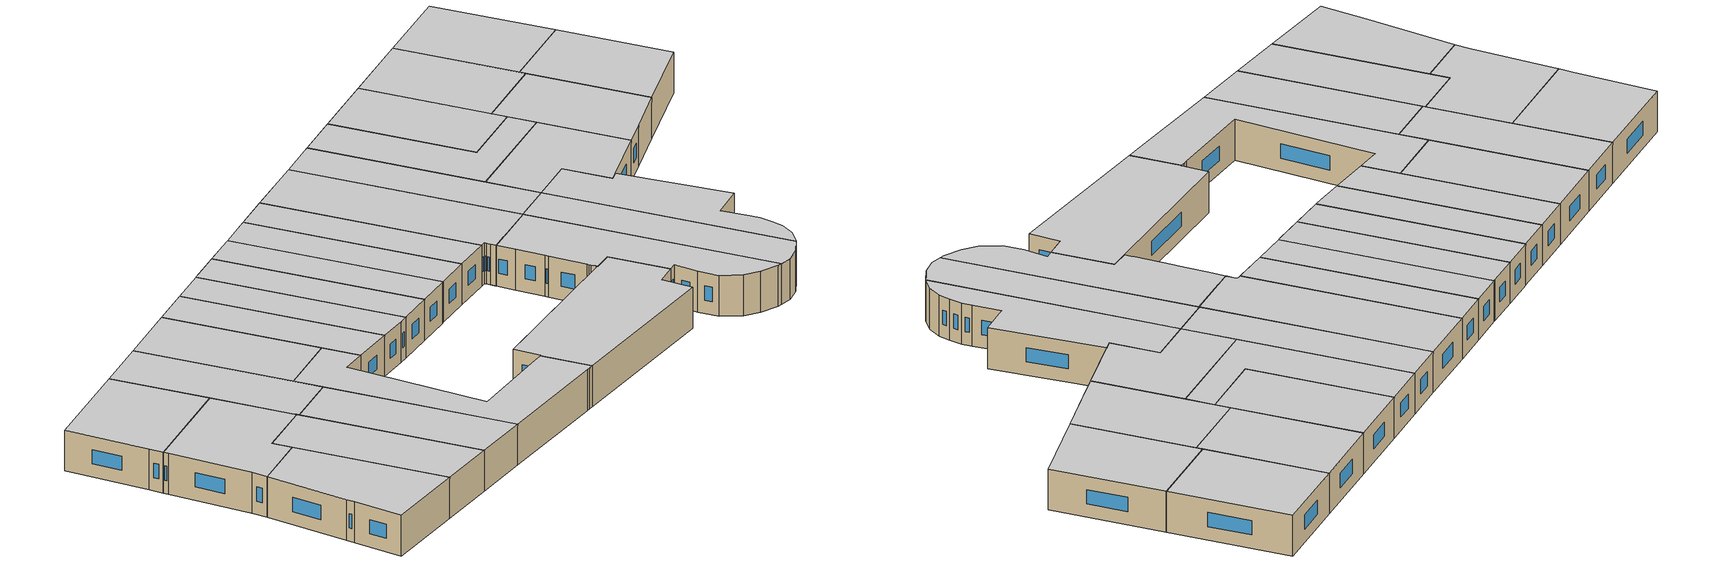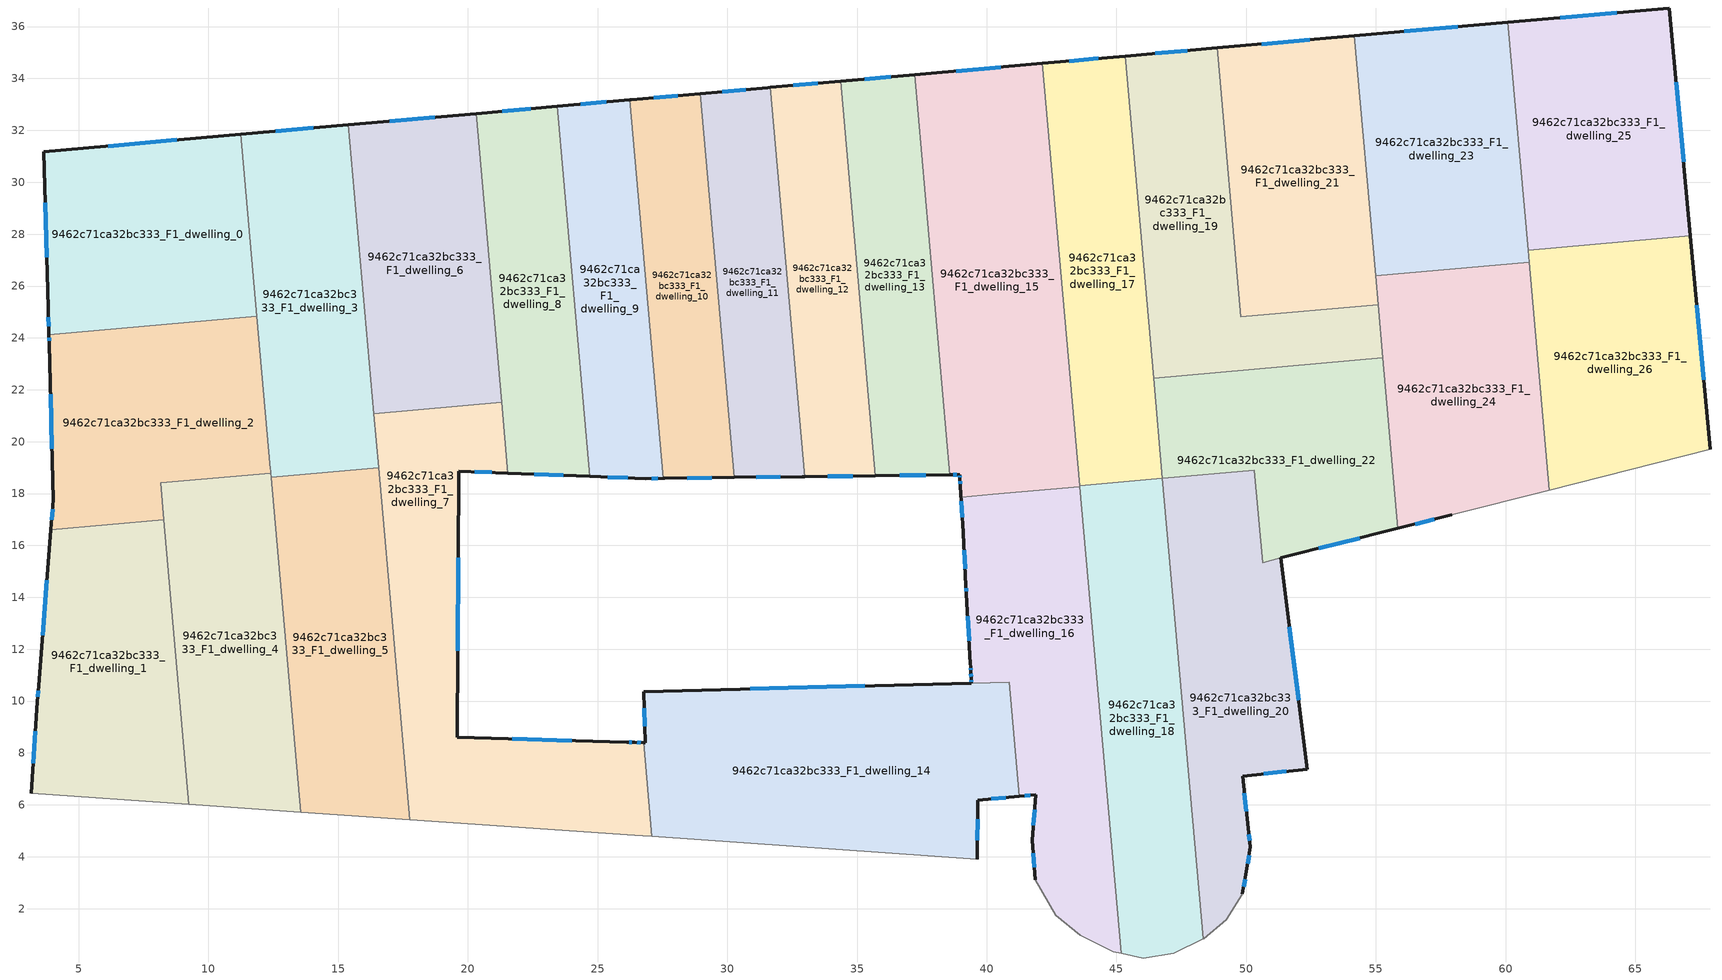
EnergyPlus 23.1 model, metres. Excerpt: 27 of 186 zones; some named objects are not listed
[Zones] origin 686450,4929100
9462c71ca32bc333_F1_dwelling_0
 floor to 9462c71ca32bc333_F0_dwelling_0 (EU_floor_Construction): 11.25,31.85 11.87,24.83 3.85,24.12 3.82,25.14 3.66,31.18 z3
 wall outside (EU_wall_Construction): 11.25,31.85 3.66,31.18 3.82,25.14 3.85,24.12 z3:6
 wall to 9462c71ca32bc333_F1_dwelling_2 (EU_wall_Construction): 3.85,24.12 11.87,24.83 z3:6
 wall to 9462c71ca32bc333_F1_dwelling_3 (EU_wall_Construction): 11.87,24.83 11.25,31.85 z3:6
 window (EU_Window_Construction): 8.78,31.63 6.13,31.4 / 3.83,24.8 3.84,24.45 / 3.71,29.21 3.77,27.1 z3.98:5.02
 ceiling to 9462c71ca32bc333_F2_dwelling_0 (EU_floor_Construction): 11.87,24.83 11.25,31.85 3.66,31.18 3.82,25.14 3.85,24.12 z6
9462c71ca32bc333_F1_dwelling_1
 floor to 9462c71ca32bc333_F0_dwelling_1 (EU_floor_Construction): 8.28,16.99 9.25,6.02 3.17,6.45 3.4,9.98 3.45,10.59 3.93,16.61 z3
 wall outside (EU_wall_Construction): 3.93,16.61 3.45,10.59 3.4,9.98 3.17,6.45 z3:6
 wall to 9462c71ca32bc333_F1_dwelling_2 (EU_wall_Construction): 8.28,16.99 3.93,16.61 z3:6
 wall adiabatic (EU_wall_Construction): 3.17,6.45 9.25,6.02 z3:6
 wall to 9462c71ca32bc333_F1_dwelling_4 (EU_wall_Construction): 9.25,6.02 8.28,16.99 z3:6
 window (EU_Window_Construction): 3.32,8.83 3.24,7.6 / 3.43,10.39 3.42,10.18 / 3.77,14.65 3.6,12.55 z3.98:5.02
 ceiling to 9462c71ca32bc333_F2_dwelling_1 (EU_floor_Construction): 9.25,6.02 8.28,16.99 3.93,16.61 3.45,10.59 3.4,9.98 3.17,6.45 z6
9462c71ca32bc333_F1_dwelling_10
 floor to 9462c71ca32bc333_F0_dwelling_10 (EU_floor_Construction): 28.96,33.41 30.27,18.62 27.58,18.59 27.53,18.59 26.24,33.17 26.29,33.18 z3
 wall outside (EU_wall_Construction): 28.96,33.41 26.29,33.18 26.24,33.17 / 27.53,18.59 27.58,18.59 30.27,18.62 z3:6
 wall to 9462c71ca32bc333_F1_dwelling_11 (EU_wall_Construction): 30.27,18.62 28.96,33.41 z3:6
 wall to 9462c71ca32bc333_F1_dwelling_9 (EU_wall_Construction): 26.24,33.17 27.53,18.59 z3:6
 window (EU_Window_Construction): 28.09,33.34 27.16,33.25 / 28.45,18.6 29.39,18.61 z3.98:5.02
 ceiling to 9462c71ca32bc333_F2_dwelling_10 (EU_floor_Construction): 30.27,18.62 28.96,33.41 26.29,33.18 26.24,33.17 27.53,18.59 27.58,18.59 z6
9462c71ca32bc333_F1_dwelling_11
 floor to 9462c71ca32bc333_F0_dwelling_11 (EU_floor_Construction): 31.66,33.65 32.99,18.65 32.89,18.65 30.27,18.62 28.96,33.41 31.56,33.64 z3
 wall outside (EU_wall_Construction): 31.66,33.65 31.56,33.64 28.96,33.41 / 30.27,18.62 32.89,18.65 32.99,18.65 z3:6
 wall to 9462c71ca32bc333_F1_dwelling_12 (EU_wall_Construction): 32.99,18.65 31.66,33.65 z3:6
 window (EU_Window_Construction): 30.72,33.57 29.8,33.49 / 31.12,18.63 32.04,18.64 z3.98:5.02
 ceiling to 9462c71ca32bc333_F2_dwelling_11 (EU_floor_Construction): 32.99,18.65 31.66,33.65 31.56,33.64 28.96,33.41 30.27,18.62 32.89,18.65 z6
9462c71ca32bc333_F1_dwelling_12
 floor to 9462c71ca32bc333_F0_dwelling_12 (EU_floor_Construction): 34.37,33.89 35.71,18.69 32.99,18.65 31.66,33.65 z3
 wall outside (EU_wall_Construction): 32.99,18.65 35.71,18.69 / 34.37,33.89 31.66,33.65 z3:6
 wall to 9462c71ca32bc333_F1_dwelling_13 (EU_wall_Construction): 35.71,18.69 34.37,33.89 z3:6
 window (EU_Window_Construction): 33.87,18.66 34.83,18.68 / 33.49,33.81 32.54,33.73 z3.98:5.02
 ceiling to 9462c71ca32bc333_F2_dwelling_12 (EU_floor_Construction): 35.71,18.69 34.37,33.89 31.66,33.65 32.99,18.65 z6
9462c71ca32bc333_F1_dwelling_13
 floor to 9462c71ca32bc333_F0_dwelling_13 (EU_floor_Construction): 37.22,34.14 38.58,18.72 35.71,18.69 34.37,33.89 z3
 wall outside (EU_wall_Construction): 35.71,18.69 38.58,18.72 / 37.22,34.14 34.37,33.89 z3:6
 wall to 9462c71ca32bc333_F1_dwelling_15 (EU_wall_Construction): 38.58,18.72 37.22,34.14 z3:6
 window (EU_Window_Construction): 36.64,18.7 37.65,18.71 / 36.29,34.06 35.29,33.97 z3.98:5.02
 ceiling to 9462c71ca32bc333_F2_dwelling_13 (EU_floor_Construction): 38.58,18.72 37.22,34.14 34.37,33.89 35.71,18.69 z6
9462c71ca32bc333_F1_dwelling_14
 floor to 9462c71ca32bc333_F0_dwelling_14 (EU_floor_Construction): 40.87,10.73 41.26,6.33 39.66,6.18 39.63,3.91 27.09,4.78 26.78,8.4 26.84,8.4 26.77,10.37 39.4,10.7 z3
 wall outside (EU_wall_Construction): 39.4,10.7 26.77,10.37 26.84,8.4 26.78,8.4 / 39.63,3.91 39.66,6.18 41.26,6.33 z3:6
 wall adiabatic (EU_wall_Construction): 27.09,4.78 39.63,3.91 z3:6
 wall to 9462c71ca32bc333_F1_dwelling_7 (EU_wall_Construction): 26.78,8.4 27.09,4.78 z3:6
 wall to 9462c71ca32bc333_F1_dwelling_16 (EU_wall_Construction): 41.26,6.33 40.87,10.73 39.41,10.7 z3:6
 window (EU_Window_Construction): 35.29,10.59 30.88,10.47 / 40.18,6.23 40.74,6.28 / 39.64,4.65 39.65,5.44 / 26.79,9.73 26.82,9.04 z3.98:5.02
 ceiling to 9462c71ca32bc333_F2_dwelling_14 (EU_floor_Construction): 39.63,3.91 39.66,6.18 41.26,6.33 40.87,10.73 39.4,10.7 26.77,10.37 26.84,8.4 26.78,8.4 27.09,4.78 z6
9462c71ca32bc333_F1_dwelling_15
 floor to 9462c71ca32bc333_F0_dwelling_15 (EU_floor_Construction): 42.15,34.58 43.59,18.26 40.23,17.97 39.02,17.86 38.98,18.28 38.97,18.58 38.96,18.73 38.58,18.72 37.22,34.14 z3
 wall outside (EU_wall_Construction): 38.58,18.72 38.96,18.73 38.97,18.58 38.98,18.28 / 42.15,34.58 37.22,34.14 z3:6
 wall to 9462c71ca32bc333_F1_dwelling_16 (EU_wall_Construction): 38.99,18.28 39.02,17.86 40.23,17.97 43.59,18.26 z3:6
 wall to 9462c71ca32bc333_F1_dwelling_17 (EU_wall_Construction): 43.58,18.3 42.15,34.58 z3:6
 wall to 9462c71ca32bc333_F1_dwelling_18 (EU_wall_Construction): 43.59,18.26 43.58,18.3 z3:6
 window (EU_Window_Construction): 38.97,18.48 38.98,18.38 / 38.96,18.68 38.97,18.63 / 38.7,18.72 38.84,18.73 / 40.54,34.44 38.82,34.29 z3.98:5.02
 ceiling to 9462c71ca32bc333_F2_dwelling_15 (EU_floor_Construction): 43.59,18.26 42.15,34.58 37.22,34.14 38.58,18.72 38.96,18.73 38.97,18.58 38.98,18.28 39.02,17.86 40.23,17.97 z6
9462c71ca32bc333_F1_dwelling_16
 floor to 9462c71ca32bc333_F0_dwelling_16 (EU_floor_Construction): 43.59,18.26 45.18,0.27 44.87,0.34 43.6,0.98 42.66,1.75 41.88,3.11 41.76,4.64 41.89,6.39 41.26,6.33 40.87,10.74 39.41,10.7 39.4,10.85 39.38,11.15 39.38,11.31 39.37,11.45 39.22,14.14 39.2,14.44 39.09,16.48 39.08,16.5 38.98,18.28 39.01,17.86 z3
 wall outside (EU_wall_Construction): 41.26,6.33 41.89,6.39 41.76,4.64 41.88,3.11 / 38.98,18.28 39.08,16.5 39.09,16.48 39.2,14.44 39.22,14.14 39.37,11.45 39.38,11.31 39.38,11.15 39.4,10.85 39.41,10.7 z3:6
 wall adiabatic (EU_wall_Construction): 41.88,3.11 42.66,1.75 43.6,0.98 44.87,0.34 45.18,0.27 z3:6
 wall to 9462c71ca32bc333_F1_dwelling_18 (EU_wall_Construction): 45.18,0.27 43.59,18.26 z3:6
 window (EU_Window_Construction): 41.8,4.14 41.84,3.6 / 41.85,5.82 41.8,5.21 / 41.46,6.35 41.68,6.37 / 39.4,10.8 39.41,10.75 / 39.39,11.05 39.4,10.95 / 39.38,11.26 39.38,11.2 / 39.27,13.27 39.32,12.32 / 39.21,14.35 39.21,14.24 / 39.12,15.81 39.16,15.1 / 39.02,17.7 39.05,17.08 z3.98:5.02
 ceiling to 9462c71ca32bc333_F2_dwelling_16 (EU_floor_Construction): 45.18,0.27 43.59,18.26 39.01,17.86 38.98,18.28 39.08,16.5 39.09,16.48 39.2,14.44 39.22,14.14 39.37,11.45 39.38,11.31 39.38,11.15 39.4,10.85 39.41,10.7 40.87,10.74 41.26,6.33 41.89,6.39 41.76,4.64 41.88,3.11 42.66,1.75 43.6,0.98 44.87,0.34 z6
9462c71ca32bc333_F1_dwelling_17
 floor to 9462c71ca32bc333_F0_dwelling_17 (EU_floor_Construction): 45.33,34.86 46.77,18.58 43.58,18.3 42.15,34.58 z3
 wall outside (EU_wall_Construction): 45.33,34.86 42.15,34.58 z3:6
 wall to 9462c71ca32bc333_F1_dwelling_18 (EU_wall_Construction): 43.58,18.3 46.77,18.58 z3:6
 wall to 9462c71ca32bc333_F1_dwelling_19 (EU_wall_Construction): 46.43,22.45 45.33,34.86 z3:6
 wall to 9462c71ca32bc333_F1_dwelling_22 (EU_wall_Construction): 46.77,18.58 46.43,22.45 z3:6
 window (EU_Window_Construction): 44.3,34.77 43.18,34.67 z3.98:5.02
 ceiling to 9462c71ca32bc333_F2_dwelling_17 (EU_floor_Construction): 46.77,18.58 45.33,34.86 42.15,34.58 43.58,18.3 z6
9462c71ca32bc333_F1_dwelling_18
 floor to 9462c71ca32bc333_F0_dwelling_18 (EU_floor_Construction): 46.77,18.58 48.34,0.83 47.2,0.29 46.04,0.1 45.18,0.27 43.58,18.3 z3
 wall adiabatic (EU_wall_Construction): 45.18,0.27 46.04,0.1 47.2,0.29 48.34,0.83 z3:6
 wall to 9462c71ca32bc333_F1_dwelling_20 (EU_wall_Construction): 48.34,0.83 46.77,18.58 z3:6
 ceiling to 9462c71ca32bc333_F2_dwelling_18 (EU_floor_Construction): 48.34,0.83 46.77,18.58 43.58,18.3 45.18,0.27 46.04,0.1 47.2,0.29 z6
9462c71ca32bc333_F1_dwelling_19
 floor to 9462c71ca32bc333_F0_dwelling_19 (EU_floor_Construction): 48.88,35.17 49.8,24.81 55.08,25.28 55.27,23.23 46.43,22.45 45.33,34.86 z3
 wall outside (EU_wall_Construction): 48.88,35.17 45.33,34.86 z3:6
 wall to 9462c71ca32bc333_F1_dwelling_21 (EU_wall_Construction): 55.08,25.28 49.8,24.81 48.88,35.17 z3:6
 wall to 9462c71ca32bc333_F1_dwelling_22 (EU_wall_Construction): 46.43,22.45 55.27,23.23 z3:6
 wall to 9462c71ca32bc333_F1_dwelling_24 (EU_wall_Construction): 55.27,23.23 55.08,25.28 z3:6
 window (EU_Window_Construction): 47.73,35.07 46.49,34.96 z3.98:5.02
 ceiling to 9462c71ca32bc333_F2_dwelling_19 (EU_floor_Construction): 55.27,23.23 55.08,25.28 49.8,24.81 48.88,35.17 45.33,34.86 46.43,22.45 z6
9462c71ca32bc333_F1_dwelling_2
 floor to 9462c71ca32bc333_F0_dwelling_2 (EU_floor_Construction): 11.87,24.83 12.39,18.96 12.39,18.87 12.4,18.79 8.15,18.41 8.28,16.99 3.93,16.61 4.02,17.77 3.86,23.78 3.85,24.12 z3
 wall outside (EU_wall_Construction): 3.85,24.12 3.86,23.78 4.02,17.77 3.93,16.61 z3:6
 wall to 9462c71ca32bc333_F1_dwelling_3 (EU_wall_Construction): 12.4,18.79 12.39,18.87 12.39,18.95 / 12.39,18.96 11.87,24.83 z3:6
 wall to 9462c71ca32bc333_F1_dwelling_4 (EU_wall_Construction): 8.28,16.99 8.15,18.41 12.4,18.79 z3:6
 window (EU_Window_Construction): 3.99,17.39 3.96,16.99 / 3.91,21.82 3.97,19.72 / 3.85,24.01 3.86,23.89 z3.98:5.02
 ceiling to 9462c71ca32bc333_F2_dwelling_2 (EU_floor_Construction): 12.4,18.79 12.39,18.87 12.39,18.96 11.87,24.83 3.85,24.12 3.86,23.78 4.02,17.77 3.93,16.61 8.28,16.99 8.15,18.41 z6
9462c71ca32bc333_F1_dwelling_20
 floor to 9462c71ca32bc333_F0_dwelling_20 (EU_floor_Construction): 50.32,18.9 50.63,15.34 51.33,15.52 52.36,7.38 49.86,7.11 50.08,5.11 50.16,4.38 50.01,3.42 49.84,2.56 49.23,1.58 48.37,0.85 48.34,0.83 46.78,18.58 z3
 wall outside (EU_wall_Construction): 49.85,2.57 50.01,3.42 50.16,4.38 50.08,5.11 49.86,7.11 52.36,7.38 51.33,15.52 z3:6
 wall adiabatic (EU_wall_Construction): 48.34,0.83 48.37,0.85 49.23,1.58 49.84,2.56 z3:6
 wall to 9462c71ca32bc333_F1_dwelling_22 (EU_wall_Construction): 51.33,15.52 50.63,15.34 50.32,18.9 46.78,18.58 z3:6
 window (EU_Window_Construction): 52.02,10.02 51.66,12.87 / 50.67,7.19 51.55,7.29 / 50.01,5.76 49.93,6.46 / 50.13,4.61 50.1,4.87 / 50.06,3.73 50.11,4.06 / 49.9,2.84 49.96,3.14 z3.98:5.02
 ceiling to 9462c71ca32bc333_F2_dwelling_20 (EU_floor_Construction): 49.84,2.56 50.01,3.42 50.16,4.38 50.08,5.11 49.86,7.11 52.36,7.38 51.33,15.52 50.63,15.34 50.32,18.9 46.78,18.58 48.34,0.83 48.37,0.85 49.23,1.58 z6
9462c71ca32bc333_F1_dwelling_21
 floor to 9462c71ca32bc333_F0_dwelling_21 (EU_floor_Construction): 54.17,35.64 55.08,25.28 49.8,24.81 48.88,35.17 z3
 wall outside (EU_wall_Construction): 54.17,35.64 48.88,35.17 z3:6
 wall to 9462c71ca32bc333_F1_dwelling_23 (EU_wall_Construction): 54.99,26.39 54.17,35.64 z3:6
 wall to 9462c71ca32bc333_F1_dwelling_24 (EU_wall_Construction): 55.08,25.28 54.99,26.39 z3:6
 window (EU_Window_Construction): 52.45,35.49 50.6,35.33 z3.98:5.02
 ceiling to 9462c71ca32bc333_F2_dwelling_21 (EU_floor_Construction): 55.08,25.28 54.17,35.64 48.88,35.17 49.8,24.81 z6
9462c71ca32bc333_F1_dwelling_22
 floor to 9462c71ca32bc333_F0_dwelling_22 (EU_floor_Construction): 55.27,23.23 55.85,16.65 50.63,15.34 50.32,18.9 46.77,18.58 46.43,22.45 z3
 wall outside (EU_wall_Construction): 51.33,15.52 55.85,16.65 z3:6
 wall to 9462c71ca32bc333_F1_dwelling_24 (EU_wall_Construction): 55.85,16.65 55.27,23.23 z3:6
 window (EU_Window_Construction): 52.8,15.89 54.38,16.28 z3.98:5.02
 ceiling to 9462c71ca32bc333_F2_dwelling_22 (EU_floor_Construction): 55.85,16.65 55.27,23.23 46.43,22.45 46.77,18.58 50.32,18.9 50.63,15.34 z6
9462c71ca32bc333_F1_dwelling_23
 floor to 9462c71ca32bc333_F0_dwelling_23 (EU_floor_Construction): 60.09,36.17 60.91,26.91 54.99,26.39 54.17,35.64 z3
 wall outside (EU_wall_Construction): 60.09,36.17 54.17,35.64 z3:6
 wall to 9462c71ca32bc333_F1_dwelling_24 (EU_wall_Construction): 54.99,26.39 60.91,26.91 z3:6
 wall to 9462c71ca32bc333_F1_dwelling_25 (EU_wall_Construction): 60.87,27.38 60.09,36.17 z3:6
 wall to 9462c71ca32bc333_F1_dwelling_26 (EU_wall_Construction): 60.91,26.91 60.87,27.38 z3:6
 window (EU_Window_Construction): 58.16,36 56.09,35.81 z3.98:5.02
 ceiling to 9462c71ca32bc333_F2_dwelling_23 (EU_floor_Construction): 60.91,26.91 60.09,36.17 54.17,35.64 54.99,26.39 z6
9462c71ca32bc333_F1_dwelling_24
 floor to 9462c71ca32bc333_F0_dwelling_24 (EU_floor_Construction): 60.91,26.91 61.68,18.13 57.92,17.18 55.85,16.65 54.99,26.39 z3
 wall outside (EU_wall_Construction): 55.85,16.65 57.92,17.18 z3:6
 wall adiabatic (EU_wall_Construction): 57.92,17.18 61.68,18.13 z3:6
 wall to 9462c71ca32bc333_F1_dwelling_26 (EU_wall_Construction): 61.68,18.13 60.91,26.91 z3:6
 window (EU_Window_Construction): 56.52,16.82 57.25,17.01 z3.98:5.02
 ceiling to 9462c71ca32bc333_F2_dwelling_24 (EU_floor_Construction): 61.68,18.13 60.91,26.91 54.99,26.39 55.85,16.65 57.92,17.18 z6
9462c71ca32bc333_F1_dwelling_25
 floor to 9462c71ca32bc333_F0_dwelling_25 (EU_floor_Construction): 66.31,36.72 67.12,27.93 60.87,27.38 60.09,36.17 z3
 wall outside (EU_wall_Construction): 67.12,27.93 66.31,36.72 60.09,36.17 z3:6
 wall to 9462c71ca32bc333_F1_dwelling_26 (EU_wall_Construction): 60.87,27.38 67.12,27.93 z3:6
 window (EU_Window_Construction): 66.86,30.79 66.57,33.86 / 64.29,36.54 62.11,36.34 z3.98:5.02
 ceiling to 9462c71ca32bc333_F2_dwelling_25 (EU_floor_Construction): 67.12,27.93 66.31,36.72 60.09,36.17 60.87,27.38 z6
9462c71ca32bc333_F1_dwelling_26
 floor to 9462c71ca32bc333_F0_dwelling_26 (EU_floor_Construction): 67.12,27.93 67.89,19.72 61.68,18.13 60.87,27.38 z3
 wall outside (EU_wall_Construction): 67.89,19.72 67.12,27.93 z3:6
 wall adiabatic (EU_wall_Construction): 61.68,18.13 67.89,19.72 z3:6
 window (EU_Window_Construction): 67.64,22.39 67.37,25.26 z3.98:5.02
 ceiling to 9462c71ca32bc333_F2_dwelling_26 (EU_floor_Construction): 67.89,19.72 67.12,27.93 60.87,27.38 61.68,18.13 z6
9462c71ca32bc333_F1_dwelling_3
 floor to 9462c71ca32bc333_F0_dwelling_3 (EU_floor_Construction): 15.39,32.21 16.56,18.99 12.41,18.62 12.4,18.79 12.39,18.87 12.39,18.96 11.25,31.85 z3
 wall outside (EU_wall_Construction): 15.39,32.21 11.25,31.85 z3:6
 wall to 9462c71ca32bc333_F1_dwelling_6 (EU_wall_Construction): 16.38,21.08 15.39,32.21 z3:6
 wall to 9462c71ca32bc333_F1_dwelling_5 (EU_wall_Construction): 12.42,18.62 16.56,18.99 z3:6
 wall to 9462c71ca32bc333_F1_dwelling_4 (EU_wall_Construction): 12.4,18.79 12.41,18.62 z3:6
 wall to 9462c71ca32bc333_F1_dwelling_7 (EU_wall_Construction): 16.56,18.99 16.38,21.08 z3:6
 window (EU_Window_Construction): 14.04,32.09 12.59,31.97 z3.98:5.02
 ceiling to 9462c71ca32bc333_F2_dwelling_3 (EU_floor_Construction): 16.56,18.99 15.39,32.21 11.25,31.85 12.39,18.96 12.39,18.87 12.4,18.79 12.41,18.62 z6
9462c71ca32bc333_F1_dwelling_4
 floor to 9462c71ca32bc333_F0_dwelling_4 (EU_floor_Construction): 12.42,18.62 13.56,5.72 9.25,6.02 8.15,18.41 12.4,18.79 z3
 wall adiabatic (EU_wall_Construction): 9.25,6.02 13.56,5.72 z3:6
 wall to 9462c71ca32bc333_F1_dwelling_5 (EU_wall_Construction): 13.56,5.72 12.42,18.62 z3:6
 ceiling to 9462c71ca32bc333_F2_dwelling_4 (EU_floor_Construction): 13.56,5.72 12.42,18.62 12.4,18.79 8.15,18.41 9.25,6.02 z6
9462c71ca32bc333_F1_dwelling_5
 floor to 9462c71ca32bc333_F0_dwelling_5 (EU_floor_Construction): 16.56,18.99 17.76,5.43 13.56,5.72 12.42,18.62 z3
 wall adiabatic (EU_wall_Construction): 13.56,5.72 17.76,5.43 z3:6
 wall to 9462c71ca32bc333_F1_dwelling_7 (EU_wall_Construction): 17.76,5.43 16.56,18.99 z3:6
 ceiling to 9462c71ca32bc333_F2_dwelling_5 (EU_floor_Construction): 17.76,5.43 16.56,18.99 12.42,18.62 13.56,5.72 z6
9462c71ca32bc333_F1_dwelling_6
 floor to 9462c71ca32bc333_F0_dwelling_6 (EU_floor_Construction): 20.31,32.65 21.3,21.51 16.38,21.08 15.39,32.21 z3
 wall outside (EU_wall_Construction): 20.31,32.65 15.39,32.21 z3:6
 wall to 9462c71ca32bc333_F1_dwelling_7 (EU_wall_Construction): 16.38,21.08 21.3,21.51 z3:6
 wall to 9462c71ca32bc333_F1_dwelling_8 (EU_wall_Construction): 21.3,21.51 20.31,32.65 z3:6
 window (EU_Window_Construction): 18.71,32.51 16.99,32.36 z3.98:5.02
 ceiling to 9462c71ca32bc333_F2_dwelling_6 (EU_floor_Construction): 21.3,21.51 20.31,32.65 15.39,32.21 16.38,21.08 z6
9462c71ca32bc333_F1_dwelling_7
 floor to 9462c71ca32bc333_F0_dwelling_7 (EU_floor_Construction): 21.3,21.51 21.54,18.79 19.65,18.87 19.59,8.61 26.12,8.42 26.42,8.41 26.78,8.4 27.09,4.78 26.74,4.8 26.44,4.83 17.76,5.43 16.38,21.08 z3
 wall outside (EU_wall_Construction): 26.78,8.4 26.42,8.41 26.12,8.42 19.59,8.61 19.65,18.87 21.54,18.79 z3:6
 wall adiabatic (EU_wall_Construction): 17.76,5.43 26.44,4.83 26.74,4.8 27.09,4.78 z3:6
 wall to 9462c71ca32bc333_F1_dwelling_8 (EU_wall_Construction): 21.54,18.79 21.3,21.51 z3:6
 window (EU_Window_Construction): 20.26,18.84 20.93,18.82 / 19.61,11.94 19.63,15.53 / 24,8.48 21.71,8.55 / 26.32,8.41 26.22,8.42 / 26.66,8.4 26.54,8.41 z3.98:5.02
 ceiling to 9462c71ca32bc333_F2_dwelling_7 (EU_floor_Construction): 27.09,4.78 26.78,8.4 26.42,8.41 26.12,8.42 19.59,8.61 19.65,18.87 21.54,18.79 21.3,21.51 16.38,21.08 17.76,5.43 26.44,4.83 26.74,4.8 z6
9462c71ca32bc333_F1_dwelling_8
 floor to 9462c71ca32bc333_F0_dwelling_8 (EU_floor_Construction): 23.44,32.92 24.7,18.66 21.54,18.79 20.31,32.65 z3
 wall outside (EU_wall_Construction): 23.44,32.92 20.31,32.65 / 21.54,18.79 24.7,18.66 z3:6
 wall to 9462c71ca32bc333_F1_dwelling_9 (EU_wall_Construction): 24.7,18.66 23.44,32.92 z3:6
 window (EU_Window_Construction): 22.42,32.84 21.33,32.74 / 22.57,18.75 23.67,18.71 z3.98:5.02
 ceiling to 9462c71ca32bc333_F2_dwelling_8 (EU_floor_Construction): 24.7,18.66 23.44,32.92 20.31,32.65 21.54,18.79 z6
9462c71ca32bc333_F1_dwelling_9
 floor to 9462c71ca32bc333_F0_dwelling_9 (EU_floor_Construction): 26.24,33.17 27.53,18.59 26.86,18.58 24.7,18.66 23.44,32.92 z3
 wall outside (EU_wall_Construction): 26.24,33.17 23.44,32.92 / 24.7,18.66 26.86,18.58 27.53,18.59 z3:6
 window (EU_Window_Construction): 25.33,33.09 24.35,33.01 / 27.08,18.58 27.31,18.58 / 25.4,18.64 26.16,18.61 z3.98:5.02
 ceiling to 9462c71ca32bc333_F2_dwelling_9 (EU_floor_Construction): 27.53,18.59 26.24,33.17 23.44,32.92 24.7,18.66 26.86,18.58 z6
[Building]
EU S2 Campaign: North Axis=0; Terrain=City; Solar Distribution=FullExterior
[Site:Location]
Bologna: Latitude=44.5; Longitude=11.25; Time Zone=1; Elevation=37
[SizingPeriod:WeatherFileDays]
AnnualSizingPeriod: Begin Month=1; Begin Day of Month=1; End Month=12; End Day of Month=31; Day of Week for Start Day=Monday; Use Weather File Daylight Saving Period=No; Use Weather File Rain and Snow Indicators=No
[MATERIAL]
EU_InternalMass_Material: Roughness=MediumRough; Thickness=0.1; Conductivity=1; Density=1800; Specific Heat=900; Thermal Absorptance=0.9; Solar Absorptance=0.7; Visible Absorptance=0.7
[MATERIAL:NOMASS] Roughness=MediumRough; Thermal Absorptance=0.9; Solar Absorptance=0.7; Visible Absorptance=0.7
Name | Thermal Resistance
EU_wall_NoMass | 0.905828
EU_floor_NoMass | 0.67114
[WINDOWMATERIAL:SIMPLEGLAZINGSYSTEM]
EU_Window_SimpleGlazing: UFactor=4.52486; Solar Heat Gain Coefficient=0.85; Visible Transmittance=0.85
[CONSTRUCTION]
EU_wall_Construction: EU_wall_NoMass
EU_floor_Construction: EU_floor_NoMass
EU_Window_Construction: EU_Window_SimpleGlazing
EU_InternalMass_Construction: EU_InternalMass_Material
[ZONE] Type=1; Multiplier=1; Ceiling Height=autocalculate; Floor Area=autocalculate; Part of Total Floor Area=Yes
Name | Volume
9462c71ca32bc333_F1_dwelling_0 | 165.712
9462c71ca32bc333_F1_dwelling_1; 9462c71ca32bc333_F1_dwelling_24 | 165.73
9462c71ca32bc333_F1_dwelling_10 | 120.591
9462c71ca32bc333_F1_dwelling_11 | 121.924
9462c71ca32bc333_F1_dwelling_12 | 123.392
9462c71ca32bc333_F1_dwelling_13 | 131.99
9462c71ca32bc333_F1_dwelling_14 | 255.784
9462c71ca32bc333_F1_dwelling_15 | 242.109
9462c71ca32bc333_F1_dwelling_16 | 194.747
9462c71ca32bc333_F1_dwelling_17 | 156.732
9462c71ca32bc333_F1_dwelling_18 | 174.573
9462c71ca32bc333_F1_dwelling_19 | 165.738
9462c71ca32bc333_F1_dwelling_2 | 167.846
9462c71ca32bc333_F1_dwelling_20 | 177.849
9462c71ca32bc333_F1_dwelling_21 | 165.734
9462c71ca32bc333_F1_dwelling_22 | 153.464
9462c71ca32bc333_F1_dwelling_23 | 165.718
9462c71ca32bc333_F1_dwelling_25 | 165.725
9462c71ca32bc333_F1_dwelling_26 | 165.737
9462c71ca32bc333_F1_dwelling_3 | 165.743
9462c71ca32bc333_F1_dwelling_4 | 163.589
9462c71ca32bc333_F1_dwelling_5 | 165.731
9462c71ca32bc333_F1_dwelling_6 | 165.707
9462c71ca32bc333_F1_dwelling_7 | 211.427
9462c71ca32bc333_F1_dwelling_8 | 132.656
9462c71ca32bc333_F1_dwelling_9 | 122.54
[INTERNALMASS] Construction=EU_InternalMass_Construction
Name | Zone or ZoneList | Surface Area
9462c71ca32bc333_F1_dwelling_0_EU_InternalMass | 9462c71ca32bc333_F1_dwelling_0 | 55.2366
9462c71ca32bc333_F1_dwelling_1_EU_InternalMass | 9462c71ca32bc333_F1_dwelling_1 | 55.2414
9462c71ca32bc333_F1_dwelling_2_EU_InternalMass | 9462c71ca32bc333_F1_dwelling_2 | 55.9515
9462c71ca32bc333_F1_dwelling_3_EU_InternalMass | 9462c71ca32bc333_F1_dwelling_3 | 55.2484
9462c71ca32bc333_F1_dwelling_4_EU_InternalMass | 9462c71ca32bc333_F1_dwelling_4 | 54.5355
9462c71ca32bc333_F1_dwelling_5_EU_InternalMass | 9462c71ca32bc333_F1_dwelling_5 | 55.2427
9462c71ca32bc333_F1_dwelling_6_EU_InternalMass | 9462c71ca32bc333_F1_dwelling_6 | 55.236
9462c71ca32bc333_F1_dwelling_7_EU_InternalMass | 9462c71ca32bc333_F1_dwelling_7 | 70.4787
9462c71ca32bc333_F1_dwelling_8_EU_InternalMass | 9462c71ca32bc333_F1_dwelling_8 | 44.2184
9462c71ca32bc333_F1_dwelling_9_EU_InternalMass | 9462c71ca32bc333_F1_dwelling_9 | 40.8458
9462c71ca32bc333_F1_dwelling_10_EU_InternalMass | 9462c71ca32bc333_F1_dwelling_10 | 40.1979
9462c71ca32bc333_F1_dwelling_11_EU_InternalMass | 9462c71ca32bc333_F1_dwelling_11 | 40.6408
9462c71ca32bc333_F1_dwelling_12_EU_InternalMass | 9462c71ca32bc333_F1_dwelling_12 | 41.1321
9462c71ca32bc333_F1_dwelling_13_EU_InternalMass | 9462c71ca32bc333_F1_dwelling_13 | 43.9978
9462c71ca32bc333_F1_dwelling_14_EU_InternalMass | 9462c71ca32bc333_F1_dwelling_14 | 85.2653
9462c71ca32bc333_F1_dwelling_15_EU_InternalMass | 9462c71ca32bc333_F1_dwelling_15 | 80.7128
9462c71ca32bc333_F1_dwelling_16_EU_InternalMass | 9462c71ca32bc333_F1_dwelling_16 | 64.9146
9462c71ca32bc333_F1_dwelling_17_EU_InternalMass | 9462c71ca32bc333_F1_dwelling_17 | 52.2881
9462c71ca32bc333_F1_dwelling_18_EU_InternalMass | 9462c71ca32bc333_F1_dwelling_18 | 58.191
9462c71ca32bc333_F1_dwelling_19_EU_InternalMass | 9462c71ca32bc333_F1_dwelling_19 | 55.2468
9462c71ca32bc333_F1_dwelling_20_EU_InternalMass | 9462c71ca32bc333_F1_dwelling_20 | 59.3341
9462c71ca32bc333_F1_dwelling_21_EU_InternalMass | 9462c71ca32bc333_F1_dwelling_21 | 55.2432
9462c71ca32bc333_F1_dwelling_22_EU_InternalMass | 9462c71ca32bc333_F1_dwelling_22 | 51.1548
9462c71ca32bc333_F1_dwelling_23_EU_InternalMass | 9462c71ca32bc333_F1_dwelling_23 | 55.2389
9462c71ca32bc333_F1_dwelling_24_EU_InternalMass | 9462c71ca32bc333_F1_dwelling_24 | 55.2434
9462c71ca32bc333_F1_dwelling_25_EU_InternalMass | 9462c71ca32bc333_F1_dwelling_25 | 55.2424
9462c71ca32bc333_F1_dwelling_26_EU_InternalMass | 9462c71ca32bc333_F1_dwelling_26 | 55.2472
[OTHEREQUIPMENT] Fuel Type=Electricity; Design Level Calculation Method=Watts/Area; Power per Zone Floor Area=1; Fraction Latent=0; Fraction Radiant=0; Fraction Lost=0; Carbon Dioxide Generation Rate=0; EndUse Subcategory=EU_Step8_InternalGains
Name | Zone or ZoneList or Space or SpaceList | Schedule
EU_Step8_InternalGain_9462c71ca32bc333_F1_dwelling_0_f000 | 9462c71ca32bc333_F1_dwelling_0 | EU_Step8_GainSchedule_9462c71ca32bc333_F1_dwelling_0_f000
EU_Step8_InternalGain_9462c71ca32bc333_F1_dwelling_1_f000 | 9462c71ca32bc333_F1_dwelling_1 | EU_Step8_GainSchedule_9462c71ca32bc333_F1_dwelling_1_f000
EU_Step8_InternalGain_9462c71ca32bc333_F1_dwelling_2_f000 | 9462c71ca32bc333_F1_dwelling_2 | EU_Step8_GainSchedule_9462c71ca32bc333_F1_dwelling_2_f000
EU_Step8_InternalGain_9462c71ca32bc333_F1_dwelling_3_f000 | 9462c71ca32bc333_F1_dwelling_3 | EU_Step8_GainSchedule_9462c71ca32bc333_F1_dwelling_3_f000
EU_Step8_InternalGain_9462c71ca32bc333_F1_dwelling_4_f000 | 9462c71ca32bc333_F1_dwelling_4 | EU_Step8_GainSchedule_9462c71ca32bc333_F1_dwelling_4_f000
EU_Step8_InternalGain_9462c71ca32bc333_F1_dwelling_5_f000 | 9462c71ca32bc333_F1_dwelling_5 | EU_Step8_GainSchedule_9462c71ca32bc333_F1_dwelling_5_f000
EU_Step8_InternalGain_9462c71ca32bc333_F1_dwelling_6_f000 | 9462c71ca32bc333_F1_dwelling_6 | EU_Step8_GainSchedule_9462c71ca32bc333_F1_dwelling_6_f000
EU_Step8_InternalGain_9462c71ca32bc333_F1_dwelling_7_f000 | 9462c71ca32bc333_F1_dwelling_7 | EU_Step8_GainSchedule_9462c71ca32bc333_F1_dwelling_7_f000
EU_Step8_InternalGain_9462c71ca32bc333_F1_dwelling_8_f000 | 9462c71ca32bc333_F1_dwelling_8 | EU_Step8_GainSchedule_9462c71ca32bc333_F1_dwelling_8_f000
EU_Step8_InternalGain_9462c71ca32bc333_F1_dwelling_9_f000 | 9462c71ca32bc333_F1_dwelling_9 | EU_Step8_GainSchedule_9462c71ca32bc333_F1_dwelling_9_f000
EU_Step8_InternalGain_9462c71ca32bc333_F1_dwelling_10_f000 | 9462c71ca32bc333_F1_dwelling_10 | EU_Step8_GainSchedule_9462c71ca32bc333_F1_dwelling_10_f000
EU_Step8_InternalGain_9462c71ca32bc333_F1_dwelling_11_f000 | 9462c71ca32bc333_F1_dwelling_11 | EU_Step8_GainSchedule_9462c71ca32bc333_F1_dwelling_11_f000
EU_Step8_InternalGain_9462c71ca32bc333_F1_dwelling_12_f000 | 9462c71ca32bc333_F1_dwelling_12 | EU_Step8_GainSchedule_9462c71ca32bc333_F1_dwelling_12_f000
EU_Step8_InternalGain_9462c71ca32bc333_F1_dwelling_13_f000 | 9462c71ca32bc333_F1_dwelling_13 | EU_Step8_GainSchedule_9462c71ca32bc333_F1_dwelling_13_f000
EU_Step8_InternalGain_9462c71ca32bc333_F1_dwelling_14_f000 | 9462c71ca32bc333_F1_dwelling_14 | EU_Step8_GainSchedule_9462c71ca32bc333_F1_dwelling_14_f000
EU_Step8_InternalGain_9462c71ca32bc333_F1_dwelling_15_f000 | 9462c71ca32bc333_F1_dwelling_15 | EU_Step8_GainSchedule_9462c71ca32bc333_F1_dwelling_15_f000
EU_Step8_InternalGain_9462c71ca32bc333_F1_dwelling_16_f000 | 9462c71ca32bc333_F1_dwelling_16 | EU_Step8_GainSchedule_9462c71ca32bc333_F1_dwelling_16_f000
EU_Step8_InternalGain_9462c71ca32bc333_F1_dwelling_17_f000 | 9462c71ca32bc333_F1_dwelling_17 | EU_Step8_GainSchedule_9462c71ca32bc333_F1_dwelling_17_f000
EU_Step8_InternalGain_9462c71ca32bc333_F1_dwelling_18_f000 | 9462c71ca32bc333_F1_dwelling_18 | EU_Step8_GainSchedule_9462c71ca32bc333_F1_dwelling_18_f000
EU_Step8_InternalGain_9462c71ca32bc333_F1_dwelling_19_f000 | 9462c71ca32bc333_F1_dwelling_19 | EU_Step8_GainSchedule_9462c71ca32bc333_F1_dwelling_19_f000
EU_Step8_InternalGain_9462c71ca32bc333_F1_dwelling_20_f000 | 9462c71ca32bc333_F1_dwelling_20 | EU_Step8_GainSchedule_9462c71ca32bc333_F1_dwelling_20_f000
EU_Step8_InternalGain_9462c71ca32bc333_F1_dwelling_21_f000 | 9462c71ca32bc333_F1_dwelling_21 | EU_Step8_GainSchedule_9462c71ca32bc333_F1_dwelling_21_f000
EU_Step8_InternalGain_9462c71ca32bc333_F1_dwelling_22_f000 | 9462c71ca32bc333_F1_dwelling_22 | EU_Step8_GainSchedule_9462c71ca32bc333_F1_dwelling_22_f000
EU_Step8_InternalGain_9462c71ca32bc333_F1_dwelling_23_f000 | 9462c71ca32bc333_F1_dwelling_23 | EU_Step8_GainSchedule_9462c71ca32bc333_F1_dwelling_23_f000
EU_Step8_InternalGain_9462c71ca32bc333_F1_dwelling_24_f000 | 9462c71ca32bc333_F1_dwelling_24 | EU_Step8_GainSchedule_9462c71ca32bc333_F1_dwelling_24_f000
EU_Step8_InternalGain_9462c71ca32bc333_F1_dwelling_25_f000 | 9462c71ca32bc333_F1_dwelling_25 | EU_Step8_GainSchedule_9462c71ca32bc333_F1_dwelling_25_f000
EU_Step8_InternalGain_9462c71ca32bc333_F1_dwelling_26_f000 | 9462c71ca32bc333_F1_dwelling_26 | EU_Step8_GainSchedule_9462c71ca32bc333_F1_dwelling_26_f000
[ZONEVENTILATION:DESIGNFLOWRATE] Schedule=EU_AlwaysOn; Design Flow Rate Calculation Method=AirChanges/Hour; Air Changes per Hour=0.73129; Ventilation Type=Natural; Fan Pressure Rise=0; Fan Total Efficiency=1; Constant Term Coefficient=1; Temperature Term Coefficient=0; Velocity Term Coefficient=0; Velocity Squared Term Coefficient=0; Minimum Indoor Temperature=-100; Maximum Indoor Temperature=100; Delta Temperature=-100; Minimum Outdoor Temperature=-100; Maximum Outdoor Temperature=100; Maximum Wind Speed=40
Name | Zone or ZoneList or Space or SpaceList
EU_ConstantAir_9462c71ca32bc333_F1_dwelling_0 | 9462c71ca32bc333_F1_dwelling_0
EU_ConstantAir_9462c71ca32bc333_F1_dwelling_1 | 9462c71ca32bc333_F1_dwelling_1
EU_ConstantAir_9462c71ca32bc333_F1_dwelling_2 | 9462c71ca32bc333_F1_dwelling_2
EU_ConstantAir_9462c71ca32bc333_F1_dwelling_3 | 9462c71ca32bc333_F1_dwelling_3
EU_ConstantAir_9462c71ca32bc333_F1_dwelling_4 | 9462c71ca32bc333_F1_dwelling_4
EU_ConstantAir_9462c71ca32bc333_F1_dwelling_5 | 9462c71ca32bc333_F1_dwelling_5
EU_ConstantAir_9462c71ca32bc333_F1_dwelling_6 | 9462c71ca32bc333_F1_dwelling_6
EU_ConstantAir_9462c71ca32bc333_F1_dwelling_7 | 9462c71ca32bc333_F1_dwelling_7
EU_ConstantAir_9462c71ca32bc333_F1_dwelling_8 | 9462c71ca32bc333_F1_dwelling_8
EU_ConstantAir_9462c71ca32bc333_F1_dwelling_9 | 9462c71ca32bc333_F1_dwelling_9
EU_ConstantAir_9462c71ca32bc333_F1_dwelling_10 | 9462c71ca32bc333_F1_dwelling_10
EU_ConstantAir_9462c71ca32bc333_F1_dwelling_11 | 9462c71ca32bc333_F1_dwelling_11
EU_ConstantAir_9462c71ca32bc333_F1_dwelling_12 | 9462c71ca32bc333_F1_dwelling_12
EU_ConstantAir_9462c71ca32bc333_F1_dwelling_13 | 9462c71ca32bc333_F1_dwelling_13
EU_ConstantAir_9462c71ca32bc333_F1_dwelling_14 | 9462c71ca32bc333_F1_dwelling_14
EU_ConstantAir_9462c71ca32bc333_F1_dwelling_15 | 9462c71ca32bc333_F1_dwelling_15
EU_ConstantAir_9462c71ca32bc333_F1_dwelling_16 | 9462c71ca32bc333_F1_dwelling_16
EU_ConstantAir_9462c71ca32bc333_F1_dwelling_17 | 9462c71ca32bc333_F1_dwelling_17
EU_ConstantAir_9462c71ca32bc333_F1_dwelling_18 | 9462c71ca32bc333_F1_dwelling_18
EU_ConstantAir_9462c71ca32bc333_F1_dwelling_19 | 9462c71ca32bc333_F1_dwelling_19
EU_ConstantAir_9462c71ca32bc333_F1_dwelling_20 | 9462c71ca32bc333_F1_dwelling_20
EU_ConstantAir_9462c71ca32bc333_F1_dwelling_21 | 9462c71ca32bc333_F1_dwelling_21
EU_ConstantAir_9462c71ca32bc333_F1_dwelling_22 | 9462c71ca32bc333_F1_dwelling_22
EU_ConstantAir_9462c71ca32bc333_F1_dwelling_23 | 9462c71ca32bc333_F1_dwelling_23
EU_ConstantAir_9462c71ca32bc333_F1_dwelling_24 | 9462c71ca32bc333_F1_dwelling_24
EU_ConstantAir_9462c71ca32bc333_F1_dwelling_25 | 9462c71ca32bc333_F1_dwelling_25
EU_ConstantAir_9462c71ca32bc333_F1_dwelling_26 | 9462c71ca32bc333_F1_dwelling_26
[HVACTEMPLATE:THERMOSTAT] Constant Heating Setpoint=20; Constant Cooling Setpoint=50
EU_HeatOnly_9462c71ca32bc333_F2_dwelling_24; EU_HeatOnly_9462c71ca32bc333_F2_dwelling_25; EU_HeatOnly_9462c71ca32bc333_F2_dwelling_26; EU_HeatOnly_9462c71ca32bc333_F3_dwelling_0; EU_HeatOnly_9462c71ca32bc333_F3_dwelling_1; EU_HeatOnly_9462c71ca32bc333_F3_dwelling_2; EU_HeatOnly_9462c71ca32bc333_F3_dwelling_3; EU_HeatOnly_9462c71ca32bc333_F3_dwelling_4; EU_HeatOnly_9462c71ca32bc333_F3_dwelling_5; EU_HeatOnly_9462c71ca32bc333_F3_dwelling_6; EU_HeatOnly_9462c71ca32bc333_F3_dwelling_7; EU_HeatOnly_9462c71ca32bc333_F3_dwelling_8; EU_HeatOnly_9462c71ca32bc333_F3_dwelling_9; EU_HeatOnly_9462c71ca32bc333_F3_dwelling_10; EU_HeatOnly_9462c71ca32bc333_F3_dwelling_11; EU_HeatOnly_9462c71ca32bc333_F3_dwelling_12; EU_HeatOnly_9462c71ca32bc333_F3_dwelling_13; EU_HeatOnly_9462c71ca32bc333_F3_dwelling_14; EU_HeatOnly_9462c71ca32bc333_F3_dwelling_15; EU_HeatOnly_9462c71ca32bc333_F3_dwelling_16; EU_HeatOnly_9462c71ca32bc333_F3_dwelling_17; EU_HeatOnly_9462c71ca32bc333_F3_dwelling_18; EU_HeatOnly_9462c71ca32bc333_F3_dwelling_19; EU_HeatOnly_9462c71ca32bc333_F3_dwelling_20; EU_HeatOnly_9462c71ca32bc333_F3_dwelling_21; EU_HeatOnly_9462c71ca32bc333_F3_dwelling_22; EU_HeatOnly_9462c71ca32bc333_F3_dwelling_23; EU_HeatOnly_9462c71ca32bc333_F3_dwelling_24; EU_HeatOnly_9462c71ca32bc333_F3_dwelling_25; EU_HeatOnly_9462c71ca32bc333_F3_dwelling_26; EU_HeatOnly_9462c71ca32bc333_F4_dwelling_0; EU_HeatOnly_9462c71ca32bc333_F4_dwelling_1; EU_HeatOnly_9462c71ca32bc333_F4_dwelling_2; EU_HeatOnly_9462c71ca32bc333_F4_dwelling_3; EU_HeatOnly_9462c71ca32bc333_F4_dwelling_4; EU_HeatOnly_9462c71ca32bc333_F4_dwelling_5; EU_HeatOnly_9462c71ca32bc333_F4_dwelling_6; EU_HeatOnly_9462c71ca32bc333_F4_dwelling_7; EU_HeatOnly_9462c71ca32bc333_F4_dwelling_8; EU_HeatOnly_9462c71ca32bc333_F4_dwelling_9; EU_HeatOnly_9462c71ca32bc333_F4_dwelling_10; EU_HeatOnly_9462c71ca32bc333_F4_dwelling_11; EU_HeatOnly_9462c71ca32bc333_F4_dwelling_12; EU_HeatOnly_9462c71ca32bc333_F4_dwelling_13; EU_HeatOnly_9462c71ca32bc333_F4_dwelling_14; EU_HeatOnly_9462c71ca32bc333_F4_dwelling_15; EU_HeatOnly_9462c71ca32bc333_F4_dwelling_16; EU_HeatOnly_9462c71ca32bc333_F4_dwelling_17; EU_HeatOnly_9462c71ca32bc333_F4_dwelling_18; EU_HeatOnly_9462c71ca32bc333_F4_dwelling_19; EU_HeatOnly_9462c71ca32bc333_F4_dwelling_20; EU_HeatOnly_9462c71ca32bc333_F4_dwelling_21; EU_HeatOnly_9462c71ca32bc333_F4_dwelling_22; EU_HeatOnly_9462c71ca32bc333_F4_dwelling_23; EU_HeatOnly_9462c71ca32bc333_F4_dwelling_24; EU_HeatOnly_9462c71ca32bc333_F4_dwelling_25; EU_HeatOnly_9462c71ca32bc333_F5_dwelling_0; EU_HeatOnly_9462c71ca32bc333_F5_dwelling_1; EU_HeatOnly_9462c71ca32bc333_F5_dwelling_2; EU_HeatOnly_9462c71ca32bc333_F5_dwelling_3; EU_HeatOnly_9462c71ca32bc333_F5_dwelling_4; EU_HeatOnly_9462c71ca32bc333_F5_dwelling_5; EU_HeatOnly_9462c71ca32bc333_F5_dwelling_6; EU_HeatOnly_9462c71ca32bc333_F5_dwelling_7
[HVACTEMPLATE:ZONE:IDEALLOADSAIRSYSTEM] System Availability Schedule=EU_AlwaysOn; Maximum Heating Supply Air Temperature=50; Minimum Cooling Supply Air Temperature=13; Maximum Heating Supply Air Humidity Ratio=0.0156; Minimum Cooling Supply Air Humidity Ratio=0.0077; Heating Limit=NoLimit; Cooling Limit=NoLimit; Heating Availability Schedule=EU_AlwaysOn; Cooling Availability Schedule=EU_CoolingOff; Dehumidification Control Type=ConstantSensibleHeatRatio; Cooling Sensible Heat Ratio=0.7; Dehumidification Setpoint=60; Humidification Control Type=None; Humidification Setpoint=30; Outdoor Air Method=None; Outdoor Air Flow Rate per Person=0.00944; Outdoor Air Flow Rate per Zone Floor Area=0; Outdoor Air Flow Rate per Zone=0; Demand Controlled Ventilation Type=None; Outdoor Air Economizer Type=NoEconomizer; Heat Recovery Type=None; Sensible Heat Recovery Effectiveness=0.7; Latent Heat Recovery Effectiveness=0.65
Name | Template Thermostat
9462c71ca32bc333_F1_dwelling_0 | EU_HeatOnly_9462c71ca32bc333_F1_dwelling_0
9462c71ca32bc333_F1_dwelling_1 | EU_HeatOnly_9462c71ca32bc333_F1_dwelling_1
9462c71ca32bc333_F1_dwelling_2 | EU_HeatOnly_9462c71ca32bc333_F1_dwelling_2
9462c71ca32bc333_F1_dwelling_3 | EU_HeatOnly_9462c71ca32bc333_F1_dwelling_3
9462c71ca32bc333_F1_dwelling_4 | EU_HeatOnly_9462c71ca32bc333_F1_dwelling_4
9462c71ca32bc333_F1_dwelling_5 | EU_HeatOnly_9462c71ca32bc333_F1_dwelling_5
9462c71ca32bc333_F1_dwelling_6 | EU_HeatOnly_9462c71ca32bc333_F1_dwelling_6
9462c71ca32bc333_F1_dwelling_7 | EU_HeatOnly_9462c71ca32bc333_F1_dwelling_7
9462c71ca32bc333_F1_dwelling_8 | EU_HeatOnly_9462c71ca32bc333_F1_dwelling_8
9462c71ca32bc333_F1_dwelling_9 | EU_HeatOnly_9462c71ca32bc333_F1_dwelling_9
9462c71ca32bc333_F1_dwelling_10 | EU_HeatOnly_9462c71ca32bc333_F1_dwelling_10
9462c71ca32bc333_F1_dwelling_11 | EU_HeatOnly_9462c71ca32bc333_F1_dwelling_11
9462c71ca32bc333_F1_dwelling_12 | EU_HeatOnly_9462c71ca32bc333_F1_dwelling_12
9462c71ca32bc333_F1_dwelling_13 | EU_HeatOnly_9462c71ca32bc333_F1_dwelling_13
9462c71ca32bc333_F1_dwelling_14 | EU_HeatOnly_9462c71ca32bc333_F1_dwelling_14
9462c71ca32bc333_F1_dwelling_15 | EU_HeatOnly_9462c71ca32bc333_F1_dwelling_15
9462c71ca32bc333_F1_dwelling_16 | EU_HeatOnly_9462c71ca32bc333_F1_dwelling_16
9462c71ca32bc333_F1_dwelling_17 | EU_HeatOnly_9462c71ca32bc333_F1_dwelling_17
9462c71ca32bc333_F1_dwelling_18 | EU_HeatOnly_9462c71ca32bc333_F1_dwelling_18
9462c71ca32bc333_F1_dwelling_19 | EU_HeatOnly_9462c71ca32bc333_F1_dwelling_19
9462c71ca32bc333_F1_dwelling_20 | EU_HeatOnly_9462c71ca32bc333_F1_dwelling_20
9462c71ca32bc333_F1_dwelling_21 | EU_HeatOnly_9462c71ca32bc333_F1_dwelling_21
9462c71ca32bc333_F1_dwelling_22 | EU_HeatOnly_9462c71ca32bc333_F1_dwelling_22
9462c71ca32bc333_F1_dwelling_23 | EU_HeatOnly_9462c71ca32bc333_F1_dwelling_23
9462c71ca32bc333_F1_dwelling_24 | EU_HeatOnly_9462c71ca32bc333_F1_dwelling_24
9462c71ca32bc333_F1_dwelling_25 | EU_HeatOnly_9462c71ca32bc333_F1_dwelling_25
9462c71ca32bc333_F1_dwelling_26 | EU_HeatOnly_9462c71ca32bc333_F1_dwelling_26
[SIZING:ZONE] Zone Cooling Design Supply Air Temperature Input Method=SupplyAirTemperature; Zone Cooling Design Supply Air Temperature=13; Zone Heating Design Supply Air Temperature Input Method=SupplyAirTemperature; Zone Heating Design Supply Air Temperature=50; Zone Cooling Design Supply Air Humidity Ratio=0.008; Zone Heating Design Supply Air Humidity Ratio=0.008; Cooling Design Air Flow Method=DesignDay; Cooling Design Air Flow Rate=0; Cooling Minimum Air Flow per Zone Floor Area=0.000762; Cooling Minimum Air Flow=0; Cooling Minimum Air Flow Fraction=0.2; Heating Design Air Flow Method=DesignDay; Heating Design Air Flow Rate=0; Heating Maximum Air Flow per Zone Floor Area=0.002032; Heating Maximum Air Flow=0.141576; Heating Maximum Air Flow Fraction=0.3; Account for Dedicated Outdoor Air System=No; Dedicated Outdoor Air System Control Strategy=NeutralSupplyAir; Dedicated Outdoor Air Low Setpoint Temperature for Design=autosize; Dedicated Outdoor Air High Setpoint Temperature for Design=autosize; Zone Load Sizing Method=Sensible Load Only No Latent Load; Zone Latent Cooling Design Supply Air Humidity Ratio Input Method=HumidityRatioDifference; Zone Cooling Design Supply Air Humidity Ratio Difference=0.005; Zone Latent Heating Design Supply Air Humidity Ratio Input Method=HumidityRatioDifference; Zone Humidification Design Supply Air Humidity Ratio Difference=0.005
9462c71ca32bc333_F1_dwelling_0; 9462c71ca32bc333_F1_dwelling_1; 9462c71ca32bc333_F1_dwelling_2; 9462c71ca32bc333_F1_dwelling_3; 9462c71ca32bc333_F1_dwelling_4; 9462c71ca32bc333_F1_dwelling_5; 9462c71ca32bc333_F1_dwelling_6; 9462c71ca32bc333_F1_dwelling_7; 9462c71ca32bc333_F1_dwelling_8; 9462c71ca32bc333_F1_dwelling_9; 9462c71ca32bc333_F1_dwelling_10; 9462c71ca32bc333_F1_dwelling_11; 9462c71ca32bc333_F1_dwelling_12; 9462c71ca32bc333_F1_dwelling_13; 9462c71ca32bc333_F1_dwelling_14; 9462c71ca32bc333_F1_dwelling_15; 9462c71ca32bc333_F1_dwelling_16; 9462c71ca32bc333_F1_dwelling_17; 9462c71ca32bc333_F1_dwelling_18; 9462c71ca32bc333_F1_dwelling_19; 9462c71ca32bc333_F1_dwelling_20; 9462c71ca32bc333_F1_dwelling_21; 9462c71ca32bc333_F1_dwelling_22; 9462c71ca32bc333_F1_dwelling_23; 9462c71ca32bc333_F1_dwelling_24; 9462c71ca32bc333_F1_dwelling_25; 9462c71ca32bc333_F1_dwelling_26
[SCHEDULE:CONSTANT]
Name | Hourly Value
EU_AlwaysOn | 1
EU_CoolingOff | 0
[SCHEDULE:FILE] Column Number=1; Rows to Skip at Top=0; Number of Hours of Data=8760; Column Separator=Comma; Interpolate to Timestep=No; Minutes per Item=60; Adjust Schedule for Daylight Savings=Yes
Name | File
EU_Step8_GainSchedule_9462c71ca32bc333_F1_dwelling_0_f000 | ../../schedules/9462c71ca32bc333/9462c71ca32bc333_F1_dwelling_0_f000_gain.csv
EU_Step8_GainSchedule_9462c71ca32bc333_F1_dwelling_1_f000 | ../../schedules/9462c71ca32bc333/9462c71ca32bc333_F1_dwelling_1_f000_gain.csv
EU_Step8_GainSchedule_9462c71ca32bc333_F1_dwelling_2_f000 | ../../schedules/9462c71ca32bc333/9462c71ca32bc333_F1_dwelling_2_f000_gain.csv
EU_Step8_GainSchedule_9462c71ca32bc333_F1_dwelling_3_f000 | ../../schedules/9462c71ca32bc333/9462c71ca32bc333_F1_dwelling_3_f000_gain.csv
EU_Step8_GainSchedule_9462c71ca32bc333_F1_dwelling_4_f000 | ../../schedules/9462c71ca32bc333/9462c71ca32bc333_F1_dwelling_4_f000_gain.csv
EU_Step8_GainSchedule_9462c71ca32bc333_F1_dwelling_5_f000 | ../../schedules/9462c71ca32bc333/9462c71ca32bc333_F1_dwelling_5_f000_gain.csv
EU_Step8_GainSchedule_9462c71ca32bc333_F1_dwelling_6_f000 | ../../schedules/9462c71ca32bc333/9462c71ca32bc333_F1_dwelling_6_f000_gain.csv
EU_Step8_GainSchedule_9462c71ca32bc333_F1_dwelling_7_f000 | ../../schedules/9462c71ca32bc333/9462c71ca32bc333_F1_dwelling_7_f000_gain.csv
EU_Step8_GainSchedule_9462c71ca32bc333_F1_dwelling_8_f000 | ../../schedules/9462c71ca32bc333/9462c71ca32bc333_F1_dwelling_8_f000_gain.csv
EU_Step8_GainSchedule_9462c71ca32bc333_F1_dwelling_9_f000 | ../../schedules/9462c71ca32bc333/9462c71ca32bc333_F1_dwelling_9_f000_gain.csv
EU_Step8_GainSchedule_9462c71ca32bc333_F1_dwelling_10_f000 | ../../schedules/9462c71ca32bc333/9462c71ca32bc333_F1_dwelling_10_f000_gain.csv
EU_Step8_GainSchedule_9462c71ca32bc333_F1_dwelling_11_f000 | ../../schedules/9462c71ca32bc333/9462c71ca32bc333_F1_dwelling_11_f000_gain.csv
EU_Step8_GainSchedule_9462c71ca32bc333_F1_dwelling_12_f000 | ../../schedules/9462c71ca32bc333/9462c71ca32bc333_F1_dwelling_12_f000_gain.csv
EU_Step8_GainSchedule_9462c71ca32bc333_F1_dwelling_13_f000 | ../../schedules/9462c71ca32bc333/9462c71ca32bc333_F1_dwelling_13_f000_gain.csv
EU_Step8_GainSchedule_9462c71ca32bc333_F1_dwelling_14_f000 | ../../schedules/9462c71ca32bc333/9462c71ca32bc333_F1_dwelling_14_f000_gain.csv
EU_Step8_GainSchedule_9462c71ca32bc333_F1_dwelling_15_f000 | ../../schedules/9462c71ca32bc333/9462c71ca32bc333_F1_dwelling_15_f000_gain.csv
EU_Step8_GainSchedule_9462c71ca32bc333_F1_dwelling_16_f000 | ../../schedules/9462c71ca32bc333/9462c71ca32bc333_F1_dwelling_16_f000_gain.csv
EU_Step8_GainSchedule_9462c71ca32bc333_F1_dwelling_17_f000 | ../../schedules/9462c71ca32bc333/9462c71ca32bc333_F1_dwelling_17_f000_gain.csv
EU_Step8_GainSchedule_9462c71ca32bc333_F1_dwelling_18_f000 | ../../schedules/9462c71ca32bc333/9462c71ca32bc333_F1_dwelling_18_f000_gain.csv
EU_Step8_GainSchedule_9462c71ca32bc333_F1_dwelling_19_f000 | ../../schedules/9462c71ca32bc333/9462c71ca32bc333_F1_dwelling_19_f000_gain.csv
EU_Step8_GainSchedule_9462c71ca32bc333_F1_dwelling_20_f000 | ../../schedules/9462c71ca32bc333/9462c71ca32bc333_F1_dwelling_20_f000_gain.csv
EU_Step8_GainSchedule_9462c71ca32bc333_F1_dwelling_21_f000 | ../../schedules/9462c71ca32bc333/9462c71ca32bc333_F1_dwelling_21_f000_gain.csv
EU_Step8_GainSchedule_9462c71ca32bc333_F1_dwelling_22_f000 | ../../schedules/9462c71ca32bc333/9462c71ca32bc333_F1_dwelling_22_f000_gain.csv
EU_Step8_GainSchedule_9462c71ca32bc333_F1_dwelling_23_f000 | ../../schedules/9462c71ca32bc333/9462c71ca32bc333_F1_dwelling_23_f000_gain.csv
EU_Step8_GainSchedule_9462c71ca32bc333_F1_dwelling_24_f000 | ../../schedules/9462c71ca32bc333/9462c71ca32bc333_F1_dwelling_24_f000_gain.csv
EU_Step8_GainSchedule_9462c71ca32bc333_F1_dwelling_25_f000 | ../../schedules/9462c71ca32bc333/9462c71ca32bc333_F1_dwelling_25_f000_gain.csv
EU_Step8_GainSchedule_9462c71ca32bc333_F1_dwelling_26_f000 | ../../schedules/9462c71ca32bc333/9462c71ca32bc333_F1_dwelling_26_f000_gain.csv
